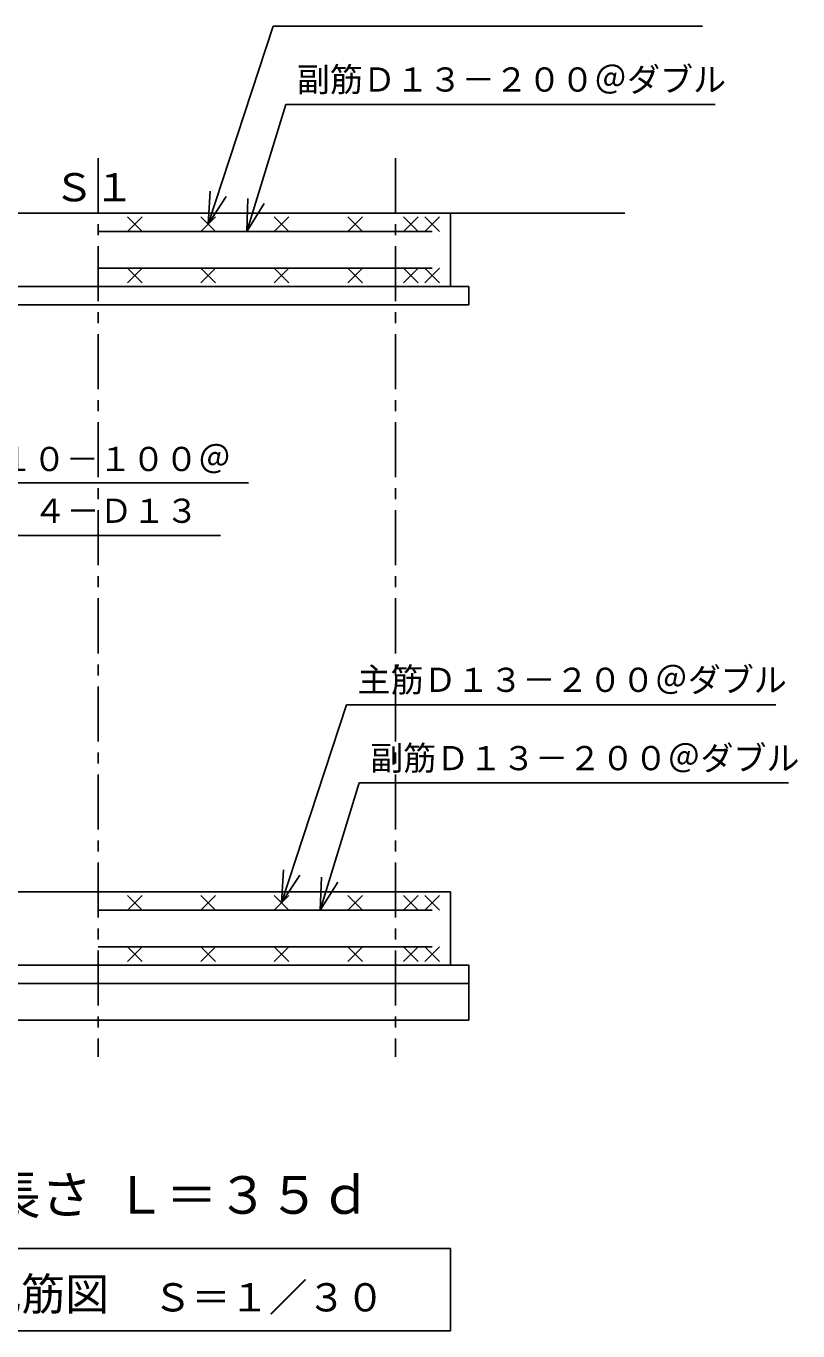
# Model space of a CAD drawing. Units: millimetres, scale not verified. Extents: x -8093 to 8093, y -5792 to 5792.
# Drawn here: x 782 to 2886, y -539 to 3018 of the extents above; entities that cross this region are included whole.
import ezdxf
from ezdxf.enums import TextEntityAlignment as Align

# ---------------------------------------------------------------- set-up
doc = ezdxf.new("R2010")
doc.units = ezdxf.units.MM
doc.header["$LTSCALE"] = 30
doc.linetypes.add('CHAIN1', pattern=[8, 5, -1, 1, -1])
for name, color, linetype, lineweight in [('0-1_00クル-フ-0躯体', 3, 'Continuous', 25), ('0-3_00クル-フ-1機器', 2, 'Continuous', 25), ('0-7_00クル-フ-2製作', 3, 'Continuous', 25)]:
    doc.layers.add(name, color=color, linetype=linetype, lineweight=lineweight)
doc.styles.add('ＭＳ ゴシック', font='')
doc.styles.get('ＭＳ ゴシック').set_extended_font_data('MS Gothic')

msp = doc.modelspace()

# ---------------------------------------------------------------- linework, layer by layer
at = {"layer": '0-1_00クル-フ-0躯体', "color": 2}
for p, q in [((1278.72, 2478.22), (1455.49, 3018.21)), ((1455.49, 3018.21), (2625.49, 3018.21)), ((1383.78, 2458.21), (1489.96, 2804.76)), ((1489.96, 2804.76), (2659.96, 2804.76)), ((1278.72, 2478.22), (1283.63, 2568.08)), ((1278.72, 2478.22), (1327.9, 2553.59)), ((1383.78, 2458.21), (1386.98, 2548.16)), ((1383.78, 2458.21), (1431.52, 2534.51)), ((332.29, 1773.22), (1388.09, 1773.22)), ((357.29, 1629.17), (1312.29, 1629.17)), ((1478.72, 628.22), (1655.49, 1168.21)), ((1655.49, 1168.21), (2825.49, 1168.21)), ((1583.78, 608.21), (1689.96, 954.76)), ((1689.96, 954.76), (2859.96, 954.76)), ((1478.72, 628.22), (1483.63, 718.08)), ((1478.72, 628.22), (1527.9, 703.59)), ((1583.78, 608.21), (1586.98, 698.16)), ((1583.78, 608.21), (1631.52, 684.51))]:
    msp.add_line(p, q, dxfattribs=at)
at = {"layer": '0-1_00クル-フ-0躯体'}
for p, q in [((18.72, -313.95), (1938.72, -313.95)), ((1938.72, -538.95), (1938.72, -313.95)), ((18.72, -538.95), (1938.72, -538.95))]:
    msp.add_line(p, q, dxfattribs=at)
at = {"layer": '0-3_00クル-フ-1機器', "linetype": 'CHAIN1'}
for p, q in [((978.72, 2658.22), (978.72, 208.22)), ((1788.72, 2658.22), (1788.72, 208.22))]:
    msp.add_line(p, q, dxfattribs=at)
at = {"layer": '0-3_00クル-フ-1機器'}
for p, q in [((-1106.28, 2508.22), (2413.77, 2508.22)), ((1938.72, 2508.22), (1938.72, 2308.22)), ((268.72, 2258.22), (1988.72, 2258.22)), ((268.72, 658.22), (1938.72, 658.22)), ((1938.72, 658.22), (1938.72, 458.22)), ((118.72, 458.22), (1838.72, 458.22)), ((118.72, 408.22), (1838.72, 408.22)), ((-31.28, 308.22), (1988.72, 308.22))]:
    msp.add_line(p, q, dxfattribs=at)
for points in [[(268.72, 2308.22), (1988.72, 2308.22), (1988.72, 2258.22)], [(-31.28, 458.22), (1988.72, 458.22), (1988.72, 358.22)], [(-31.28, 308.22), (-31.28, 408.22), (1988.72, 408.22), (1988.72, 308.22)]]:
    msp.add_lwpolyline(points, dxfattribs=at)
at = {"layer": '0-7_00クル-フ-2製作'}
for p, q in [((1098.72, 2498.22), (1058.72, 2458.22)), ((1058.72, 2498.22), (1098.72, 2458.22)), ((1298.72, 2498.22), (1258.72, 2458.22)), ((1258.72, 2498.22), (1298.72, 2458.22)), ((1498.72, 2498.21), (1458.72, 2458.22)), ((1458.72, 2498.21), (1498.72, 2458.22)), ((1698.72, 2498.21), (1658.72, 2458.22)), ((1658.72, 2498.21), (1698.72, 2458.22)), ((1850.42, 2498.22), (1810.42, 2458.22)), ((1810.42, 2498.22), (1850.42, 2458.22)), ((1908.72, 2498.22), (1868.72, 2458.22)), ((1868.72, 2498.22), (1908.72, 2458.22)), ((978.72, 2458.22), (1888.72, 2458.22)), ((978.72, 2358.22), (1888.72, 2358.22)), ((1098.72, 2358.22), (1058.72, 2318.22)), ((1058.72, 2358.22), (1098.72, 2318.22)), ((1298.72, 2358.21), (1258.72, 2318.22)), ((1258.72, 2358.21), (1298.72, 2318.22)), ((1498.72, 2358.21), (1458.72, 2318.22)), ((1458.72, 2358.21), (1498.72, 2318.22)), ((1698.72, 2358.21), (1658.72, 2318.22)), ((1658.72, 2358.21), (1698.72, 2318.22)), ((1850.42, 2358.22), (1810.42, 2318.22)), ((1810.42, 2358.22), (1850.42, 2318.22)), ((1908.72, 2358.22), (1868.72, 2318.22)), ((1868.72, 2358.22), (1908.72, 2318.22)), ((1098.72, 648.22), (1058.72, 608.22)), ((1058.72, 648.22), (1098.72, 608.22)), ((1298.72, 648.22), (1258.72, 608.22)), ((1258.72, 648.22), (1298.72, 608.22)), ((1498.72, 648.21), (1458.72, 608.22)), ((1458.72, 648.21), (1498.72, 608.22)), ((1698.72, 648.21), (1658.72, 608.22)), ((1658.72, 648.21), (1698.72, 608.22)), ((1850.42, 648.22), (1810.42, 608.22)), ((1810.42, 648.22), (1850.42, 608.22)), ((1908.72, 648.22), (1868.72, 608.22)), ((1868.72, 648.22), (1908.72, 608.22)), ((978.72, 608.22), (1888.72, 608.22)), ((978.72, 508.22), (1888.72, 508.22)), ((1098.72, 508.22), (1058.72, 468.22)), ((1058.72, 508.22), (1098.72, 468.22)), ((1298.72, 508.22), (1258.72, 468.22)), ((1258.72, 508.22), (1298.72, 468.22)), ((1498.72, 508.21), (1458.72, 468.22)), ((1458.72, 508.21), (1498.72, 468.22)), ((1698.72, 508.21), (1658.72, 468.22)), ((1658.72, 508.21), (1698.72, 468.22)), ((1850.42, 508.22), (1810.42, 468.22)), ((1810.42, 508.22), (1850.42, 468.22)), ((1908.72, 508.22), (1868.72, 468.22)), ((1868.72, 508.22), (1908.72, 468.22))]:
    msp.add_line(p, q, dxfattribs=at)

# ---------------------------------------------------------------- texts
at = {"layer": '0-1_00クル-フ-0躯体', "color": 4, "style": 'ＭＳ ゴシック'}
for s, height, p in [('副筋Ｄ１３－２００＠ダブル', 65.98, (1519.96, 2819.76)), ('帯筋\u3000Ｄ１０－１００＠', 65.98, (350.75, 1785.31)), ('４－Ｄ１３', 65.98, (802.28, 1644.17)), ('主筋Ｄ１３－２００＠ダブル', 65.98, (1685.49, 1183.21)), ('副筋Ｄ１３－２００＠ダブル', 65.98, (1719.96, 969.76)), ('定着長さ', 102.6, (402.26, -250.53)), ('Ｌ＝３５ｄ', 102.6, (1023.51, -250.53)), ('Ｂ-Ｂ断面配筋図', 87.98, (108.72, -508.95)), ('Ｓ＝１／３０', 76.98, (1128.72, -508.95))]:
    msp.add_text(s, height=height, dxfattribs=at).set_placement(p, align=Align.BOTTOM_LEFT)
at = {"layer": '0-3_00クル-フ-1機器', "color": 4, "style": 'ＭＳ ゴシック', "width": 1.05}
msp.add_text('Ｓ１', height=76.98, dxfattribs=at).set_placement((857.43, 2517.39), align=Align.BOTTOM_LEFT)

doc.saveas('drawing.dxf')
